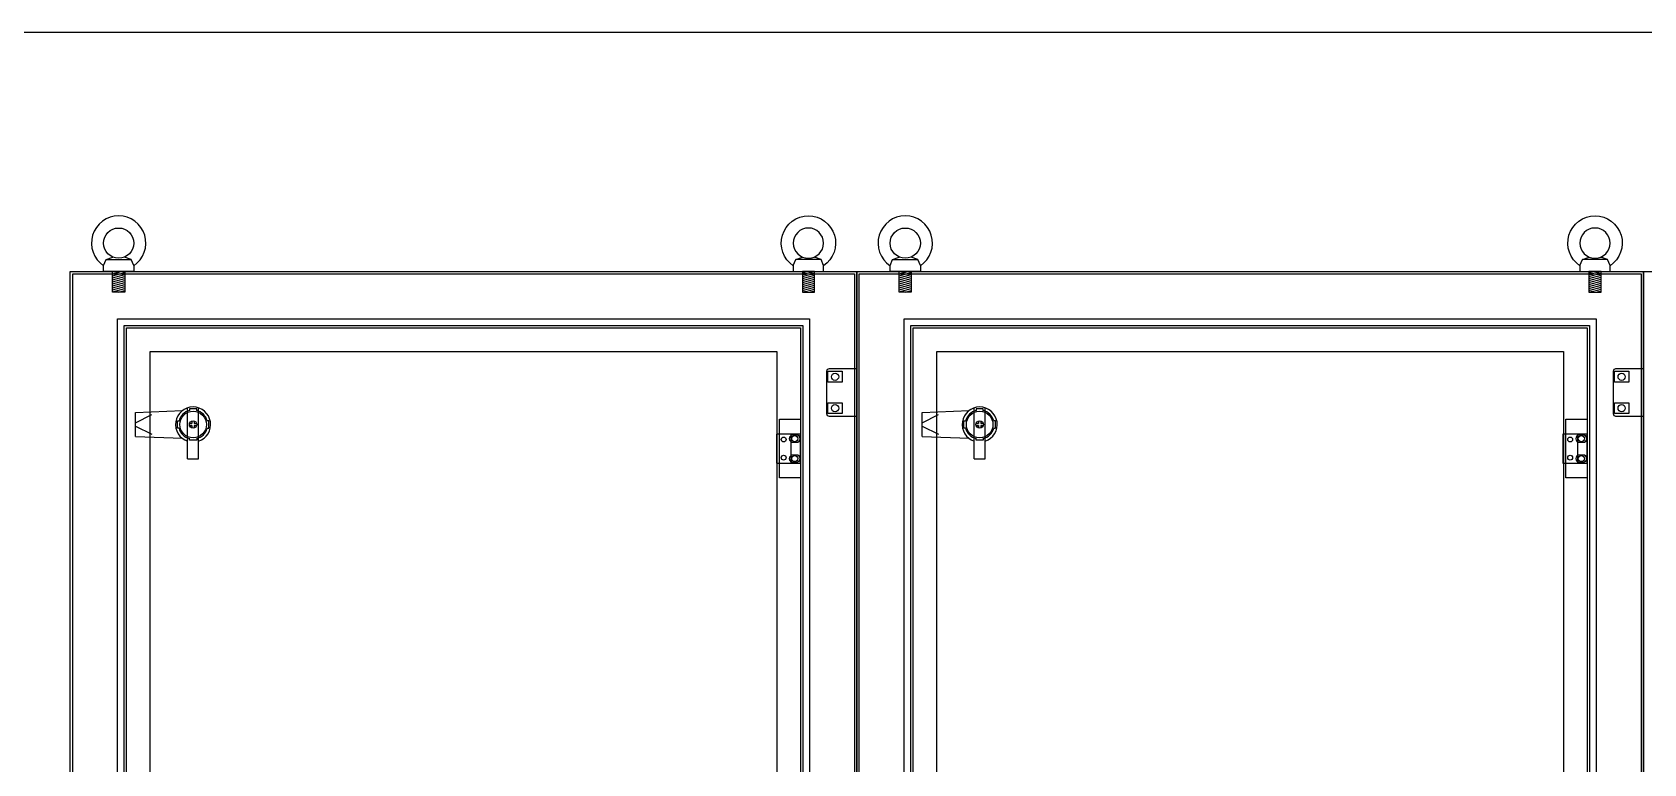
# Model space of a CAD drawing. Header units: millimetres. Extents: x 0 to 5097, y 0 to 3604.
# Drawn here: x 1214 to 2546, y 2999 to 3604 of the extents above; entities that cross this region are included whole.
import ezdxf
from ezdxf.enums import TextEntityAlignment as Align

# ---------------------------------------------------------------- set-up
doc = ezdxf.new("R2010")
doc.units = ezdxf.units.MM
doc.linetypes.add('DASHED', pattern=[0.75, 0.5, -0.25])
doc.layers.add('HEATER', color=1, linetype='Continuous')
doc.styles.add('Tahoma (Input Text)', font='tahoma.ttf')

# ---------------------------------------------------------------- blocks, each defined once
blk = doc.blocks.new('Moccauf10')
h = blk.add_hatch()
h.set_pattern_fill('ANSI31', color=8, scale=0.5, angle=330, style=0)
h.set_pattern_definition([(15, (-83193.6702, -36410.4482), (-0.410875234, 1.53340725), [])])
h.paths.add_polyline_path([(5, -23.5), (-5, -23.5), (-5, -40.5), (5, -40.5)])
at = {"color": 8}
for p, q in [((-10.4, -13.5), (-4.9, -11.5)), ((10.4, -13.5), (4.9, -11.5)), ((-12.5, -18.5), (-10.4, -13.5)), ((12.5, -18.5), (10.4, -13.5))]:
    blk.add_line(p, q, dxfattribs=at)
for points in [[(12.5, -18.5), (12.5, -23.5), (-12.5, -23.5), (-12.5, -18.5)], [(-10.4, -13.5), (10.4, -13.5)]]:
    blk.add_lwpolyline(points, dxfattribs=at)
blk.add_lwpolyline([(-5, -23.5), (5, -23.5), (5, -40.5), (-5, -40.5)], close=True, dxfattribs=at)
blk.add_circle((0, 0), 12.5, dxfattribs=at)
blk.add_arc((0, 0), 22.5, 303.749, 236.251, dxfattribs=at)
blk = doc.blocks.new('HL044-1')
at = {"color": 1}
blk.add_lwpolyline([(2, 0), (25, 0), (25, 39), (2, 39, 0.414214), (0, 37), (0, 2, 0.414214)], format="xyb", close=True, dxfattribs=at)
for centre in [(7, 32.5), (7, 6.5)]:
    blk.add_circle(centre, 3, dxfattribs=at)
blk = doc.blocks.new('SDGFGHGHG')
at = {"layer": 'HEATER'}
for p, q in [((860935.9, 570742), (860935.9, 570784.3)), ((860944.9, 570742), (860944.9, 570784.3)), ((860892.9, 570780.5), (860931.6, 570782)), ((860892.9, 570760.5), (860892.9, 570780.5)), ((860892.9, 570771.9), (860906.3, 570778.7)), ((860892.9, 570769.1), (860906.3, 570762.4)), ((860937.5, 570771.3), (860939.5, 570771.3)), ((860937.5, 570769.8), (860939.5, 570769.8)), ((860939.5, 570773.5), (860939.5, 570771.3)), ((860939.5, 570769.8), (860939.5, 570767.6)), ((860941.3, 570773.5), (860941.3, 570771.3)), ((860941.3, 570771.3), (860943.4, 570771.3)), ((860941.3, 570769.8), (860941.3, 570767.6)), ((860941.3, 570769.8), (860943.4, 570769.8)), ((860892.9, 570760.5), (860931.6, 570759.1)), ((860935.9, 570742), (860944.9, 570742))]:
    blk.add_line(p, q, dxfattribs=at)
blk.add_circle((860940.4, 570770.5), 3.08, dxfattribs=at)
blk.add_arc((860940.4, 570770.5), 14.5, 288.08, 251.92, dxfattribs=at)
blk = doc.blocks.new('SĐFHGGH')
at = {"layer": 'HEATER'}
for points in [[(860943.4, 570717), (860943.4, 570718.4), (860937.4, 570718.4), (860937.4, 570717)], [(860928.8, 570702.4), (860927.4, 570702.4), (860927.4, 570708.4), (860928.8, 570708.4)], [(860952.1, 570702.4), (860953.4, 570702.4), (860953.4, 570708.4), (860952.1, 570708.4)], [(860943.4, 570693.8), (860943.4, 570692.4), (860937.4, 570692.4), (860937.4, 570693.8)]]:
    blk.add_lwpolyline(points, dxfattribs=at)
for start, end in [(104.4775, 165.5225), (14.4775, 75.5225), (194.4775, 255.5225), (284.4775, 345.5225)]:
    blk.add_arc((860940.4, 570705.4), 12, start, end, dxfattribs=at)
blk = doc.blocks.new('MS722')
for name, p in [('SDGFGHGHG', (-860940.4, -570770.5)), ('SĐFHGGH', (-860940.4, -570705.4))]:
    blk.add_blockref(name, p)
blk = doc.blocks.new('HL036-1-1')
at = {"color": 1}
blk.add_line((9.5, 36.2), (9.5, 12.2), dxfattribs=at)
for points in [[(0, 48.5), (17.5, 48.5), (17.5, 0), (0, 0)], [(-2.5, 12.2), (17.5, 12.2), (17.5, 36.2), (-2.5, 36.2)]]:
    blk.add_lwpolyline(points, close=True, dxfattribs=at)
for centre, radius in [((3.5, 31.8), 2), ((12.7, 32.5), 2.5), ((3.5, 16.8), 2), ((12.7, 16), 2.5)]:
    blk.add_circle(centre, radius, dxfattribs=at)
blk = doc.blocks.new('A$C6DF15AF1')
at = {"color": 2}
for p, q in [((0, 6), (0, 3)), ((6, 3), (6, 6))]:
    blk.add_line(p, q, dxfattribs=at)
for centre, start, end in [((3, 6), 0, 180), ((3, 3), 180, 0)]:
    blk.add_arc(centre, 3, start, end, dxfattribs=at)
blk = doc.blocks.new('khungtenAsean2')
at = {"color": 7}
blk.add_lwpolyline([(0, 0), (2970, 0), (2970, -2100), (0, -2100)], close=True, dxfattribs=at)
at = {"color": 1, "style": 'Tahoma (Input Text)', "flags": 8}
for tag, p in [('#03', (506.57, -2019.3)), ('#01', (137.05, -2021.28)), ('#05', (1106.63, -2021.28)), ('#07', (1834.68, -2021.28)), ('#09', (2146.72, -2021.28)), ('#02', (98.46, -2081.28)), ('#04', (486.11, -2081.28)), ('#06', (1065.33, -2081.28)), ('#08', (1817.45, -2081.28)), ('#10', (2146.72, -2081.28))]:
    blk.add_attdef(tag, p, '', height=25, dxfattribs=at)
blk.add_attdef('#11', text='', height=25, dxfattribs=at).set_placement((2914.99, -2067.35), align=Align.CENTER)

msp = doc.modelspace()

# ---------------------------------------------------------------- linework, layer by layer
at = {"color": 7}
for points in [[(1245.3, 3405.7), (1895.3, 3405.7), (1895.3, 1705.7), (1245.3, 1705.7)], [(1895.3, 3405.7), (2545.3, 3405.7), (2545.3, 1705.7), (1895.3, 1705.7)], [(2545.3, 3405.7), (3195.3, 3405.7), (3195.3, 1705.7), (2545.3, 1705.7)], [(1284.3, 3366.7), (1856.3, 3366.7), (1856.3, 1744.7), (1284.3, 1744.7)], [(1934.3, 3366.7), (2506.3, 3366.7), (2506.3, 1744.7), (1934.3, 1744.7)], [(1311.3, 3339.7), (1829.3, 3339.7), (1829.3, 1771.7), (1311.3, 1771.7)], [(1961.3, 3339.7), (2479.3, 3339.7), (2479.3, 1771.7), (1961.3, 1771.7)]]:
    msp.add_lwpolyline(points, close=True, dxfattribs=at)
at = {"color": 7, "linetype": 'DASHED'}
for points in [[(1247.3, 3403.7), (1893.3, 3403.7), (1893.3, 1707.7), (1247.3, 1707.7)], [(1897.3, 3403.7), (2543.3, 3403.7), (2543.3, 1707.7), (1897.3, 1707.7)]]:
    msp.add_lwpolyline(points, close=True, dxfattribs=at)
at = {"color": 6}
for points in [[(1289.8, 3361.2), (1850.8, 3361.2), (1850.8, 1750.2), (1289.8, 1750.2)], [(1939.8, 3361.2), (2500.8, 3361.2), (2500.8, 1750.2), (1939.8, 1750.2)]]:
    msp.add_lwpolyline(points, close=True, dxfattribs=at)
at = {"color": 6, "linetype": 'DASHED'}
for points in [[(1291.8, 3359.2), (1848.8, 3359.2), (1848.8, 1752.2), (1291.8, 1752.2)], [(1941.8, 3359.2), (2498.8, 3359.2), (2498.8, 1752.2), (1941.8, 1752.2)]]:
    msp.add_lwpolyline(points, close=True, dxfattribs=at)
at = {"color": 2}
for points in [[(1871.3, 3323.2), (1883.3, 3323.2), (1883.3, 3314.2), (1871.3, 3314.2)], [(2521.3, 3323.2), (2533.3, 3323.2), (2533.3, 3314.2), (2521.3, 3314.2)], [(1871.3, 3297.2), (1883.3, 3297.2), (1883.3, 3288.2), (1871.3, 3288.2)], [(2521.3, 3297.2), (2533.3, 3297.2), (2533.3, 3288.2), (2521.3, 3288.2)]]:
    msp.add_lwpolyline(points, close=True, dxfattribs=at)
for centre in [(1346.8, 3279.2), (1996.8, 3279.2)]:
    msp.add_circle(centre, 11, dxfattribs=at)

# ---------------------------------------------------------------- block references
at = {"color": 7, "xscale": 1.716000000000349, "yscale": 1.716000000000349, "zscale": 1.716000000000349}
msp.add_blockref('khungtenAsean2', (0, 3603.6), dxfattribs=at)
at = {"color": 7}
for name, p in [('Moccauf10', (1285.3, 3429.2)), ('Moccauf10', (1935.3, 3429.2)), ('HL044-1', (1870.3, 3286.2)), ('HL044-1', (2520.3, 3286.2)), ('MS722', (1346.8, 3279.2)), ('MS722', (1996.8, 3279.2)), ('HL036-1-1', (1831.3, 3235)), ('HL036-1-1', (2481.3, 3235))]:
    msp.add_blockref(name, p, dxfattribs=at)
at = {"color": 7, "xscale": -1}
for p in [(1855.3, 3429.2), (2505.3, 3429.2)]:
    msp.add_blockref('Moccauf10', p, dxfattribs=at)
at = {"color": 7, "rotation": 270}
for p in [(1839.5, 3270.5), (2489.5, 3270.5), (1839.5, 3254), (2489.5, 3254)]:
    msp.add_blockref('A$C6DF15AF1', p, dxfattribs=at)

doc.saveas('drawing.dxf')
